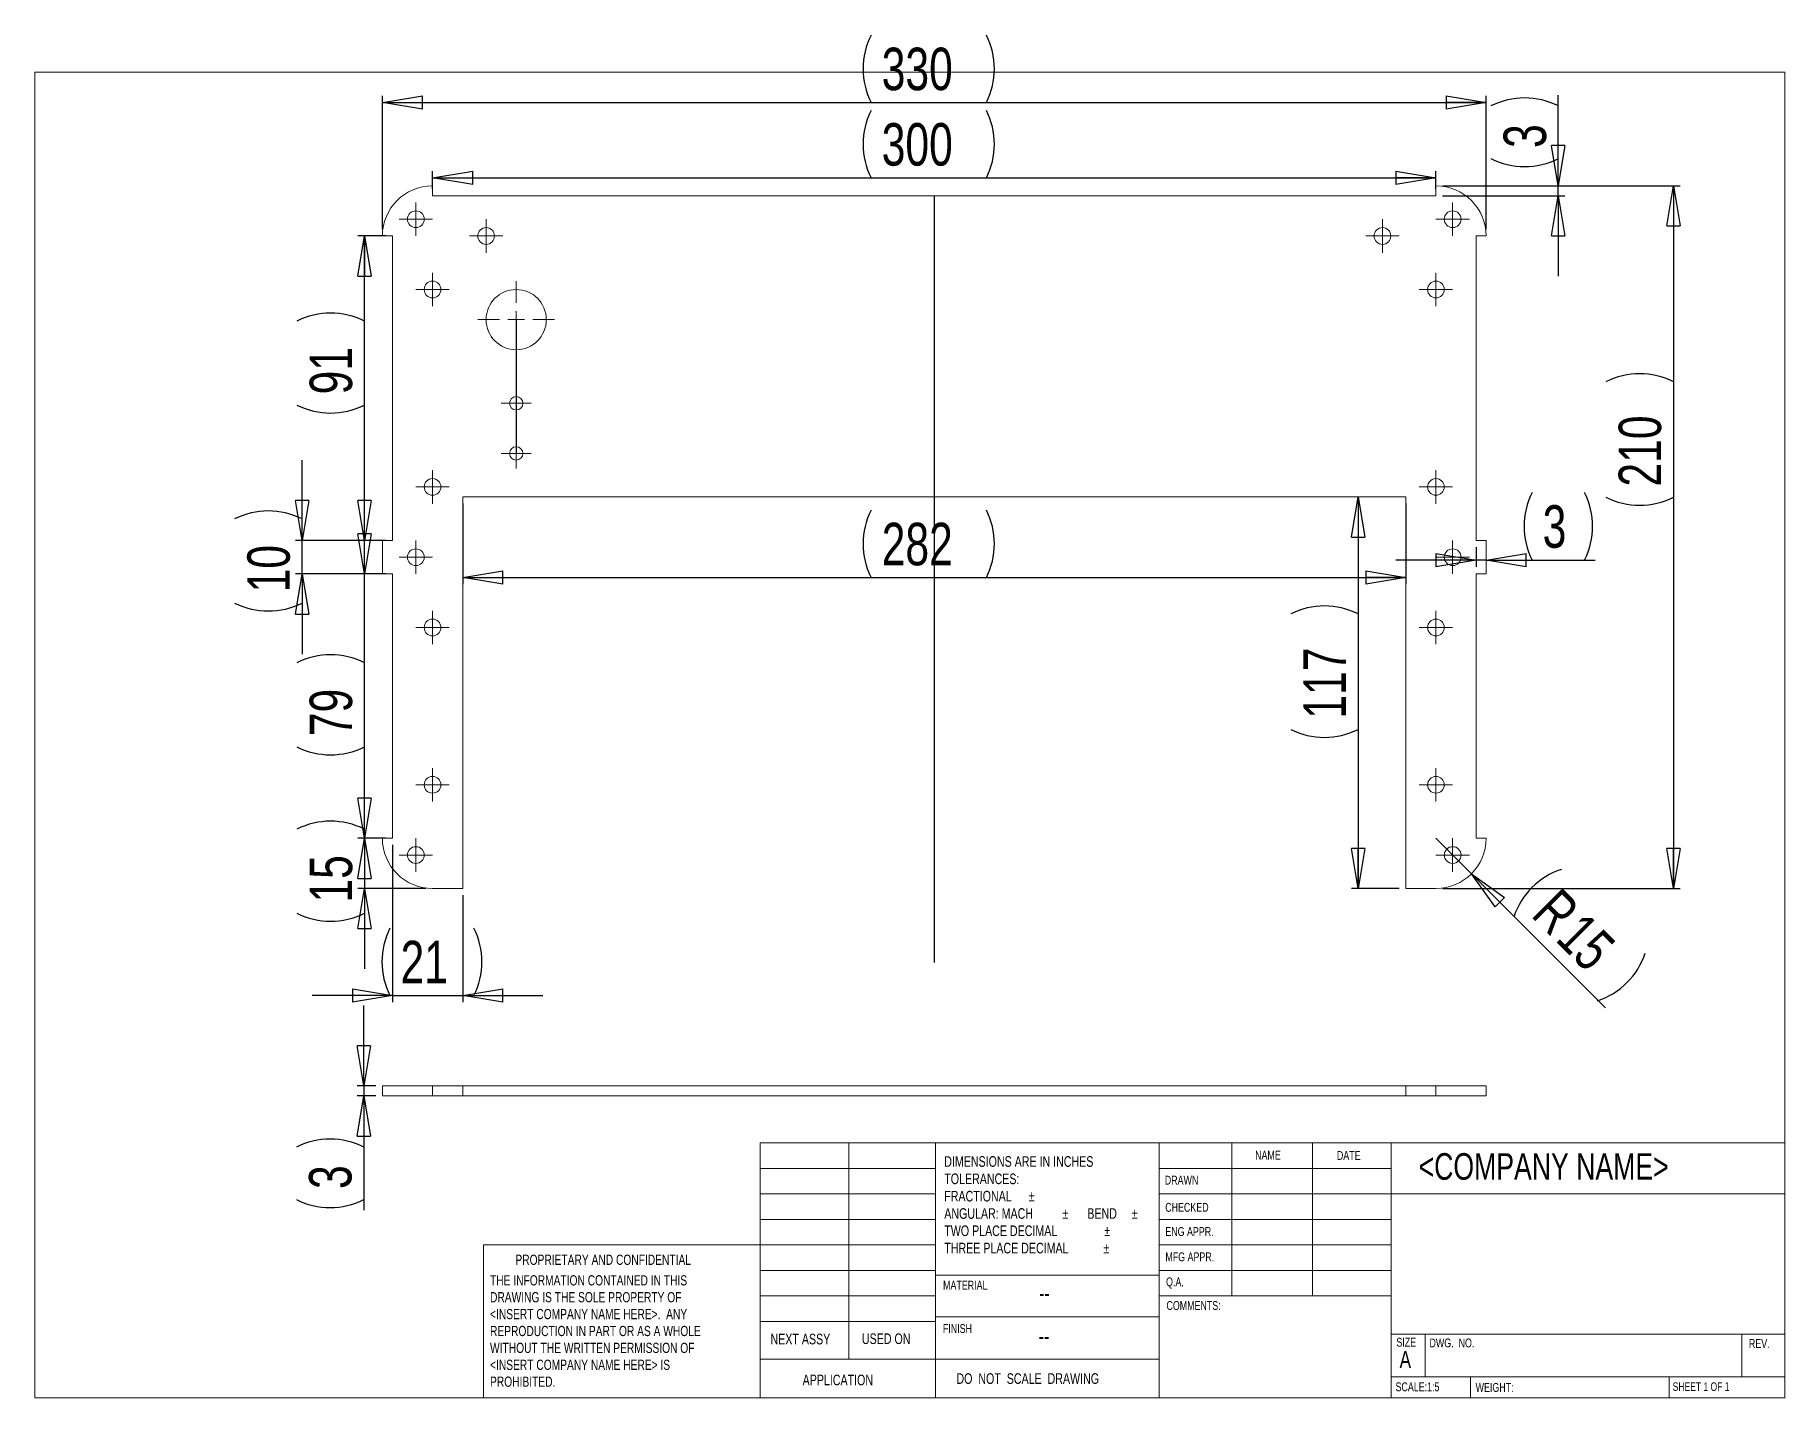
# Model space of a CAD drawing. Header units: millimetres. Extents: x 8 to 270, y 10 to 214.
import ezdxf

# ---------------------------------------------------------------- set-up
doc = ezdxf.new("R2010")
doc.units = ezdxf.units.MM
doc.layers.add('FORMAT', color=7, linetype='Continuous')
doc.styles.add('SLDTEXTSTYLE0', font='TXT', dxfattribs={"width": 0.75})
doc.dimstyles.new('SLDDIMSTYLE0', dxfattribs={"dimtxt": 6.35, "dimasz": 5.9944, "dimexe": 0, "dimexo": 0.0625, "dimgap": 1.5875, "dimtad": 1, "dimtoh": 1, "dimlfac": 2, "dimzin": 12, "dimdsep": 46, "dimtxsty": 'Standard', "dimblk1": 'CLOSED', "dimblk2": 'CLOSED', "dimsah": 1, "dimcen": 0.09, "dimadec": 0, "dimazin": 0, "dimtfac": 1, "dimtofl": 0, "dimtmove": 0, "dimatfit": 3, "dimldrblk": 'CLOSED', "dimfxl": 0, "dimtolj": 1, "dimtzin": 12, "dimarcsym": 0})
doc.dimstyles.new('SLDDIMSTYLE1', dxfattribs={"dimtxt": 6.35, "dimasz": 5.9944, "dimexe": 0, "dimexo": 0.0625, "dimgap": 1.5875, "dimtad": 1, "dimtoh": 1, "dimlfac": 2, "dimzin": 12, "dimdsep": 46, "dimtxsty": 'Standard', "dimblk1": 'CLOSED', "dimblk2": 'CLOSED', "dimsah": 1, "dimcen": 0.09, "dimadec": 0, "dimazin": 0, "dimtfac": 1, "dimtofl": 0, "dimtmove": 0, "dimatfit": 3, "dimldrblk": 'CLOSED', "dimfxl": 0, "dimtolj": 1, "dimtzin": 12, "dimarcsym": 0})
doc.dimstyles.new('SLDDIMSTYLE2', dxfattribs={"dimtxt": 6.35, "dimasz": 5.9944, "dimexe": 0, "dimexo": 0.0625, "dimgap": 1.5875, "dimtad": 1, "dimtoh": 1, "dimlfac": 2, "dimzin": 12, "dimdsep": 46, "dimtxsty": 'Standard', "dimblk1": 'CLOSED', "dimblk2": 'CLOSED', "dimsah": 1, "dimcen": 0.09, "dimadec": 0, "dimazin": 0, "dimtfac": 1, "dimtmove": 0, "dimatfit": 2, "dimldrblk": 'CLOSED', "dimfxl": 0, "dimtolj": 1, "dimtzin": 12, "dimarcsym": 0})

# ---------------------------------------------------------------- blocks, each defined once
blk = doc.blocks.new('SW_NOTE_0')
at = {"color": 0, "linetype": 'Continuous', "lineweight": 0, "attachment_point": 1, "style": 'SLDTEXTSTYLE0'}
for s, insert, char_height in [('DIMENSIONS ARE IN INCHES', (0, 2.05), 1.5875), ('TOLERANCES:', (0, -0.54), 1.5875), ('FRACTIONAL', (0, -3.13), 1.587), ('%%p', (12.64, -3.13), 1.587), ('ANGULAR: MACH', (0, -5.72), 1.5875), ('%%p', (17.67, -5.72), 1.587), ('     BEND ', (19.18, -5.72), 1.587), ('%%p', (28.03, -5.72), 1.587), ('TWO PLACE DECIMAL    ', (0, -8.3), 1.5875), ('%%p', (23.92, -8.3), 1.587), ('THREE PLACE DECIMAL  ', (0, -10.89), 1.5875), ('%%p', (23.78, -10.89), 1.587)]:
    blk.add_mtext(s, dxfattribs=dict(at, insert=insert, char_height=char_height))
blk = doc.blocks.new('SW_NOTE_1')
at = {"color": 0, "linetype": 'Continuous', "lineweight": 0, "char_height": 1.524, "attachment_point": 1, "style": 'SLDTEXTSTYLE0'}
for s, insert in [('THE INFORMATION CONTAINED IN THIS', (0, 1.96)), ('DRAWING IS THE SOLE PROPERTY OF', (0, -0.56)), ('<INSERT COMPANY NAME HERE>.  ANY ', (0, -3.08)), ('REPRODUCTION IN PART OR AS A WHOLE', (0, -5.61)), ('WITHOUT THE WRITTEN PERMISSION OF', (0, -8.13)), ('<INSERT COMPANY NAME HERE> IS ', (0, -10.66)), ('PROHIBITED.', (0, -13.18))]:
    blk.add_mtext(s, dxfattribs=dict(at, insert=insert))
blk = doc.blocks.new('_CLOSED')
at = {"color": 0, "linetype": 'ByBlock', "lineweight": -2}
for p, q in [((-1, 0.166667), (0, 0)), ((-1, 0.166667), (-1, -0.166667)), ((0, 0), (-1, -0.166667)), ((0, 0), (-1, 0))]:
    blk.add_line(p, q, dxfattribs=at)
blk = doc.blocks.new('*D4')
at = {"layer": 'FORMAT'}
for p, q in [((57.53, 56.59), (57.53, 68.58)), ((59.33, 56.59), (56.54, 56.59)), ((59.33, 55.09), (56.54, 55.09)), ((57.53, 56.59), (57.53, 55.09)), ((57.53, 55.09), (57.53, 38.01))]:
    blk.add_line(p, q, dxfattribs=at)
for centre, start, end in [((52.49, 37.38), 63.4349, 116.5651), ((52.49, 49.68), 243.4349, 296.5651)]:
    blk.add_arc(centre, 11.27, start, end, dxfattribs=at)
at = {"layer": 'FORMAT', "xscale": 5.9944, "yscale": 5.9944}
for p, rotation in [((57.53, 56.59, 52.55), 270.0000000000004), ((57.53, 55.09, 52.55), 90.0000000000004)]:
    blk.add_blockref('_CLOSED', p, dxfattribs=dict(at, rotation=rotation))
at = {"layer": 'FORMAT', "insert": (49.34, 41.19), "char_height": 6.35, "attachment_point": 1, "rotation": 90, "style": 'SLDTEXTSTYLE0'}
blk.add_mtext('3', dxfattribs=at)
blk = doc.blocks.new('*D5')
at = {"layer": 'FORMAT'}
for p, q in [((60.32, 184.58), (60.32, 204.53)), ((225.32, 184.58), (225.32, 204.53)), ((60.32, 203.53), (225.32, 203.53))]:
    blk.add_line(p, q, dxfattribs=at)
for centre, start, end in [((143.45, 208.57), 153.4349, 206.5651), ((140.54, 208.57), 333.4349, 26.5651)]:
    blk.add_arc(centre, 11.27, start, end, dxfattribs=at)
at = {"layer": 'FORMAT', "xscale": 5.9944, "yscale": 5.9944}
for p, rotation in [((60.32, 203.53, -0.7), 180.0000000000004), ((225.32, 203.53, -0.7), 360.0000000000004)]:
    blk.add_blockref('_CLOSED', p, dxfattribs=dict(at, rotation=rotation))
at = {"layer": 'FORMAT', "insert": (134.96, 211.72), "char_height": 6.35, "attachment_point": 1, "style": 'SLDTEXTSTYLE0'}
blk.add_mtext('330', dxfattribs=at)
blk = doc.blocks.new('*D6')
at = {"layer": 'FORMAT'}
for p, q in [((218.81, 191.09), (254.31, 191.09)), ((253.32, 191.09), (253.32, 86.09)), ((218.81, 86.09), (254.31, 86.09))]:
    blk.add_line(p, q, dxfattribs=at)
for centre, start, end in [((248.28, 151.72), 63.4349, 116.5651), ((248.28, 154.63), 243.4349, 296.5651)]:
    blk.add_arc(centre, 11.27, start, end, dxfattribs=at)
at = {"layer": 'FORMAT', "xscale": 5.9944, "yscale": 5.9944}
for p, rotation in [((253.32, 191.09, -0.7), 90.00000000000031), ((253.32, 86.09, -0.7), 270.0000000000003)]:
    blk.add_blockref('_CLOSED', p, dxfattribs=dict(at, rotation=rotation))
at = {"layer": 'FORMAT', "insert": (245.13, 146.14), "char_height": 6.35, "attachment_point": 1, "rotation": 90, "style": 'SLDTEXTSTYLE0'}
blk.add_mtext('210', dxfattribs=at)
blk = doc.blocks.new('*D7')
at = {"layer": 'FORMAT'}
for p, q in [((67.82, 190.58), (67.82, 193.26)), ((67.82, 192.27), (217.82, 192.27)), ((217.82, 190.58), (217.82, 193.26))]:
    blk.add_line(p, q, dxfattribs=at)
for centre, start, end in [((143.45, 197.3), 153.4349, 206.5651), ((140.54, 197.3), 333.4349, 26.5651)]:
    blk.add_arc(centre, 11.27, start, end, dxfattribs=at)
at = {"layer": 'FORMAT', "xscale": 5.9944, "yscale": 5.9944, "rotation": 180.0000000000004}
blk.add_blockref('_CLOSED', (67.82, 192.27, -0.7), dxfattribs=at)
at = {"layer": 'FORMAT', "xscale": 5.9944, "yscale": 5.9944}
blk.add_blockref('_CLOSED', (217.82, 192.27, -0.7), dxfattribs=at)
at = {"layer": 'FORMAT', "insert": (134.96, 200.45), "char_height": 6.35, "attachment_point": 1, "style": 'SLDTEXTSTYLE0'}
blk.add_mtext('300', dxfattribs=at)
blk = doc.blocks.new('*D8')
at = {"layer": 'FORMAT'}
for p, q in [((72.32, 143.6), (72.32, 131.55)), ((213.32, 143.6), (213.32, 131.55)), ((72.32, 132.54), (213.32, 132.54))]:
    blk.add_line(p, q, dxfattribs=at)
for centre, start, end in [((143.45, 137.58), 153.4349, 206.5651), ((140.54, 137.58), 333.4349, 26.5651)]:
    blk.add_arc(centre, 11.27, start, end, dxfattribs=at)
at = {"layer": 'FORMAT', "xscale": 5.9944, "yscale": 5.9944, "rotation": 180.0000000000004}
blk.add_blockref('_CLOSED', (72.32, 132.54, -0.7), dxfattribs=at)
at = {"layer": 'FORMAT', "xscale": 5.9944, "yscale": 5.9944}
blk.add_blockref('_CLOSED', (213.32, 132.54, -0.7), dxfattribs=at)
at = {"layer": 'FORMAT', "insert": (134.96, 140.73), "char_height": 6.35, "attachment_point": 1, "style": 'SLDTEXTSTYLE0'}
blk.add_mtext('282', dxfattribs=at)
blk = doc.blocks.new('*D9')
at = {"layer": 'FORMAT'}
for p, q in [((60.83, 183.59), (56.63, 183.59)), ((57.62, 138.09), (57.62, 183.59)), ((60.83, 138.09), (56.63, 138.09))]:
    blk.add_line(p, q, dxfattribs=at)
for centre, start, end in [((52.58, 160.8), 63.4349, 116.5651), ((52.58, 168.4), 243.4349, 296.5651)]:
    blk.add_arc(centre, 11.27, start, end, dxfattribs=at)
at = {"layer": 'FORMAT', "xscale": 5.9944, "yscale": 5.9944}
for p, rotation in [((57.62, 183.59, -0.7), 90.00000000000041), ((57.62, 138.09, -0.7), 270.0000000000004)]:
    blk.add_blockref('_CLOSED', p, dxfattribs=dict(at, rotation=rotation))
at = {"layer": 'FORMAT', "insert": (49.44, 159.91), "char_height": 6.35, "attachment_point": 1, "rotation": 90, "style": 'SLDTEXTSTYLE0'}
blk.add_mtext('91', dxfattribs=at)
blk = doc.blocks.new('*D10')
at = {"layer": 'FORMAT'}
for p, q in [((57.62, 133.09), (57.62, 145.07)), ((60.83, 133.09), (56.63, 133.09)), ((57.62, 93.59), (57.62, 133.09)), ((60.83, 93.59), (56.63, 93.59)), ((57.62, 93.59), (57.62, 81.6))]:
    blk.add_line(p, q, dxfattribs=at)
for centre, start, end in [((52.58, 109.73), 63.4349, 116.5651), ((52.58, 117.33), 243.4349, 296.5651)]:
    blk.add_arc(centre, 11.27, start, end, dxfattribs=at)
at = {"layer": 'FORMAT', "xscale": 5.9944, "yscale": 5.9944}
for p, rotation in [((57.62, 133.09, -0.7), 270.0000000000004), ((57.62, 93.59, -0.7), 90.0000000000004)]:
    blk.add_blockref('_CLOSED', p, dxfattribs=dict(at, rotation=rotation))
at = {"layer": 'FORMAT', "insert": (49.44, 108.84), "char_height": 6.35, "attachment_point": 1, "rotation": 90, "style": 'SLDTEXTSTYLE0'}
blk.add_mtext('79', dxfattribs=at)
blk = doc.blocks.new('*D11')
at = {"layer": 'FORMAT'}
for p, q in [((48.3, 138.09), (48.3, 150.07)), ((59.33, 138.09), (47.31, 138.09)), ((48.3, 133.09), (48.3, 138.09)), ((59.33, 133.09), (47.31, 133.09)), ((48.3, 133.09), (48.3, 121.1))]:
    blk.add_line(p, q, dxfattribs=at)
for centre, start, end in [((43.26, 131.23), 63.4349, 116.5651), ((43.26, 138.82), 243.4349, 296.5651)]:
    blk.add_arc(centre, 11.27, start, end, dxfattribs=at)
at = {"layer": 'FORMAT', "xscale": 5.9944, "yscale": 5.9944}
for p, rotation in [((48.3, 138.09, -0.7), 270.0000000000004), ((48.3, 133.09, -0.7), 90.0000000000004)]:
    blk.add_blockref('_CLOSED', p, dxfattribs=dict(at, rotation=rotation))
at = {"layer": 'FORMAT', "insert": (40.12, 130.33), "char_height": 6.35, "attachment_point": 1, "rotation": 90, "style": 'SLDTEXTSTYLE0'}
blk.add_mtext('10', dxfattribs=at)
blk = doc.blocks.new('*D12')
at = {"layer": 'FORMAT'}
for p, q in [((206.18, 144.59), (206.18, 86.09)), ((212.33, 86.09), (205.19, 86.09))]:
    blk.add_line(p, q, dxfattribs=at)
for centre, start, end in [((201.14, 117.03), 63.4349, 116.5651), ((201.14, 119.94), 243.4349, 296.5651)]:
    blk.add_arc(centre, 11.27, start, end, dxfattribs=at)
at = {"layer": 'FORMAT', "xscale": 5.9944, "yscale": 5.9944}
for p, rotation in [((206.18, 144.59, -0.7), 90.0000000000004), ((206.18, 86.09, -0.7), 270.0000000000004)]:
    blk.add_blockref('_CLOSED', p, dxfattribs=dict(at, rotation=rotation))
at = {"layer": 'FORMAT', "insert": (198, 111.45), "char_height": 6.35, "attachment_point": 1, "rotation": 90, "style": 'SLDTEXTSTYLE0'}
blk.add_mtext('117', dxfattribs=at)
blk = doc.blocks.new('*D13')
at = {"layer": 'FORMAT'}
for p, q in [((223.82, 137.1), (223.82, 134.17)), ((223.82, 135.16), (211.83, 135.16)), ((225.32, 135.16), (223.82, 135.16)), ((225.32, 135.16), (241.63, 135.16))]:
    blk.add_line(p, q, dxfattribs=at)
for centre, start, end in [((242.26, 140.2), 153.4349, 206.5651), ((229.97, 140.2), 333.4349, 26.5651)]:
    blk.add_arc(centre, 11.27, start, end, dxfattribs=at)
at = {"layer": 'FORMAT', "xscale": 5.9944, "yscale": 5.9944}
for p, rotation in [((223.82, 135.16, -0.7), 360.0000000000004), ((225.32, 135.16, -0.7), 180.0000000000004)]:
    blk.add_blockref('_CLOSED', p, dxfattribs=dict(at, rotation=rotation))
at = {"layer": 'FORMAT', "insert": (233.77, 143.35), "char_height": 6.35, "attachment_point": 1, "style": 'SLDTEXTSTYLE0'}
blk.add_mtext('3', dxfattribs=at)
blk = doc.blocks.new('*D14')
at = {"layer": 'FORMAT'}
for p, q in [((57.62, 93.59), (57.62, 105.57)), ((59.33, 93.59), (56.63, 93.59)), ((57.62, 93.59), (57.62, 86.09)), ((66.83, 86.09), (56.63, 86.09)), ((57.62, 86.09), (57.62, 74.1))]:
    blk.add_line(p, q, dxfattribs=at)
for centre, start, end in [((52.58, 84.87), 63.4349, 116.5651), ((52.58, 92.47), 243.4349, 296.5651)]:
    blk.add_arc(centre, 11.27, start, end, dxfattribs=at)
at = {"layer": 'FORMAT', "xscale": 5.9944, "yscale": 5.9944}
for p, rotation in [((57.62, 93.59, -0.7), 270.0000000000004), ((57.62, 86.09, -0.7), 90.0000000000004)]:
    blk.add_blockref('_CLOSED', p, dxfattribs=dict(at, rotation=rotation))
at = {"layer": 'FORMAT', "insert": (49.44, 83.98), "char_height": 6.35, "attachment_point": 1, "rotation": 90, "style": 'SLDTEXTSTYLE0'}
blk.add_mtext('15', dxfattribs=at)
blk = doc.blocks.new('*D15')
at = {"layer": 'FORMAT'}
for p, q in [((61.82, 92.6), (61.82, 69.1)), ((72.32, 85.1), (72.32, 69.1)), ((61.82, 70.09), (49.83, 70.09)), ((61.82, 70.09), (72.32, 70.09)), ((72.32, 70.09), (84.31, 70.09))]:
    blk.add_line(p, q, dxfattribs=at)
for centre, start, end in [((71.52, 75.12), 153.4349, 206.5651), ((63.92, 75.12), 333.4349, 26.5651)]:
    blk.add_arc(centre, 11.27, start, end, dxfattribs=at)
at = {"layer": 'FORMAT', "xscale": 5.9944, "yscale": 5.9944}
blk.add_blockref('_CLOSED', (61.82, 70.09, -0.7), dxfattribs=at)
at = {"layer": 'FORMAT', "xscale": 5.9944, "yscale": 5.9944, "rotation": 180.0000000000004}
blk.add_blockref('_CLOSED', (72.32, 70.09, -0.7), dxfattribs=at)
at = {"layer": 'FORMAT', "insert": (63.03, 78.27), "char_height": 6.35, "attachment_point": 1, "style": 'SLDTEXTSTYLE0'}
blk.add_mtext('21', dxfattribs=at)
blk = doc.blocks.new('*D16')
at = {"layer": 'FORMAT'}
for q in [(217.82, 93.59), (243.16, 68.25)]:
    blk.add_line((223.12, 88.28), q, dxfattribs=at)
for centre, start, end in [((240.14, 78.25), 108.4349, 161.5651), ((238.41, 79.99), 288.4349, 341.5651)]:
    blk.add_arc(centre, 11.27, start, end, dxfattribs=at)
at = {"layer": 'FORMAT', "xscale": 5.9944, "yscale": 5.9944, "rotation": 135.0000000054659}
blk.add_blockref('_CLOSED', (223.12, 88.28, -0.7), dxfattribs=at)
at = {"layer": 'FORMAT', "char_height": 6.35, "attachment_point": 1, "rotation": 315, "style": 'SLDTEXTSTYLE0'}
for s, insert in [('R', (236.37, 86.48)), ('15', (240, 82.85))]:
    blk.add_mtext(s, dxfattribs=dict(at, insert=insert))
blk = doc.blocks.new('*D17')
at = {"layer": 'FORMAT'}
for p, q in [((236.11, 191.09), (236.11, 204.6)), ((218.81, 191.09), (237.11, 191.09)), ((236.11, 189.59), (236.11, 191.09)), ((218.81, 189.59), (237.11, 189.59)), ((236.11, 189.59), (236.11, 177.6))]:
    blk.add_line(p, q, dxfattribs=at)
for centre, start, end in [((231.08, 192.94), 63.4349, 116.5651), ((231.08, 205.23), 243.4349, 296.5651)]:
    blk.add_arc(centre, 11.27, start, end, dxfattribs=at)
at = {"layer": 'FORMAT', "xscale": 5.9944, "yscale": 5.9944}
for p, rotation in [((236.11, 191.09, -0.7), 270.0000000000004), ((236.11, 189.59, -0.7), 90.0000000000004)]:
    blk.add_blockref('_CLOSED', p, dxfattribs=dict(at, rotation=rotation))
at = {"layer": 'FORMAT', "insert": (227.93, 196.74), "char_height": 6.35, "attachment_point": 1, "rotation": 90, "style": 'SLDTEXTSTYLE0'}
blk.add_mtext('3', dxfattribs=at)
blk = doc.blocks.new('SW_CENTERMARKSYMBOL_0')
at = {"color": 0, "linetype": 'Continuous', "lineweight": 0}
for p, q in [((0, 2.5), (0, 5.75)), ((-2.5, 0), (-5.75, 0)), ((0, 0), (-1.25, 0)), ((0, 0), (0, 1.25)), ((0, 0), (0, -1.25)), ((0, 0), (1.25, 0)), ((2.5, 0), (5.75, 0)), ((0, -2.5), (0, -5.75))]:
    blk.add_line(p, q, dxfattribs=at)
blk = doc.blocks.new('SW_CENTERMARKSYMBOL_1')
at = {"color": 0, "linetype": 'Continuous', "lineweight": 0}
for p, q in [((-1.25, 0), (-2.5, 0)), ((0, 0), (-1.25, 0)), ((0, 1.25), (0, 2.5)), ((0, 0), (0, 1.25)), ((0, 0), (0, -1.25)), ((0, 0), (1.25, 0)), ((1.25, 0), (2.5, 0)), ((0, -1.25), (0, -2.5))]:
    blk.add_line(p, q, dxfattribs=at)
blk = doc.blocks.new('SW_CENTERMARKSYMBOL_2')
at = {"color": 0, "linetype": 'Continuous', "lineweight": 0}
for p, q in [((-1.25, 0), (-2.5, 0)), ((0, 0), (-1.25, 0)), ((0, 1.25), (0, 2.5)), ((0, 0), (0, 1.25)), ((0, 0), (0, -1.25)), ((0, 0), (1.25, 0)), ((1.25, 0), (2.5, 0)), ((0, -1.25), (0, -2.5))]:
    blk.add_line(p, q, dxfattribs=at)
blk = doc.blocks.new('SW_CENTERMARKSYMBOL_3')
at = {"color": 0, "linetype": 'Continuous', "lineweight": 0}
for p, q in [((-1.25, 0), (-2.5, 0)), ((0, 0), (-1.25, 0)), ((0, 1.25), (0, 2.5)), ((0, 0), (0, 1.25)), ((0, 0), (0, -1.25)), ((0, 0), (1.25, 0)), ((1.25, 0), (2.5, 0)), ((0, -1.25), (0, -2.5))]:
    blk.add_line(p, q, dxfattribs=at)
blk = doc.blocks.new('SW_CENTERMARKSYMBOL_4')
at = {"color": 0, "linetype": 'Continuous', "lineweight": 0}
for p, q in [((-1.25, 0), (-2.5, 0)), ((0, 0), (-1.25, 0)), ((0, 1.25), (0, 2.5)), ((0, 0), (0, 1.25)), ((0, 0), (0, -1.25)), ((0, 0), (1.25, 0)), ((1.25, 0), (2.5, 0)), ((0, -1.25), (0, -2.5))]:
    blk.add_line(p, q, dxfattribs=at)
blk = doc.blocks.new('SW_CENTERMARKSYMBOL_5')
at = {"color": 0, "linetype": 'Continuous', "lineweight": 0}
for p, q in [((-1.25, 0), (-2.25, 0)), ((0, 0), (-1.25, 0)), ((0, 1.25), (0, 2.25)), ((0, 0), (0, 1.25)), ((0, 0), (0, -1.25)), ((0, 0), (1.25, 0)), ((1.25, 0), (2.25, 0)), ((0, -1.25), (0, -2.25))]:
    blk.add_line(p, q, dxfattribs=at)
blk = doc.blocks.new('SW_CENTERMARKSYMBOL_6')
at = {"color": 0, "linetype": 'Continuous', "lineweight": 0}
for p, q in [((-1.25, 0), (-2.25, 0)), ((0, 0), (-1.25, 0)), ((0, 1.25), (0, 2.25)), ((0, 0), (0, 1.25)), ((0, 0), (0, -1.25)), ((0, 0), (1.25, 0)), ((1.25, 0), (2.25, 0)), ((0, -1.25), (0, -2.25))]:
    blk.add_line(p, q, dxfattribs=at)
blk = doc.blocks.new('SW_CENTERMARKSYMBOL_7')
at = {"color": 0, "linetype": 'Continuous', "lineweight": 0}
for p, q in [((-1.25, 0), (-2.5, 0)), ((0, 0), (-1.25, 0)), ((0, 1.25), (0, 2.5)), ((0, 0), (0, 1.25)), ((0, 0), (0, -1.25)), ((0, 0), (1.25, 0)), ((1.25, 0), (2.5, 0)), ((0, -1.25), (0, -2.5))]:
    blk.add_line(p, q, dxfattribs=at)
blk = doc.blocks.new('SW_CENTERMARKSYMBOL_8')
at = {"color": 0, "linetype": 'Continuous', "lineweight": 0}
for p, q in [((-1.25, 0), (-2.5, 0)), ((0, 0), (-1.25, 0)), ((0, 1.25), (0, 2.5)), ((0, 0), (0, 1.25)), ((0, 0), (0, -1.25)), ((0, 0), (1.25, 0)), ((1.25, 0), (2.5, 0)), ((0, -1.25), (0, -2.5))]:
    blk.add_line(p, q, dxfattribs=at)
blk = doc.blocks.new('SW_CENTERMARKSYMBOL_9')
at = {"color": 0, "linetype": 'Continuous', "lineweight": 0}
for p, q in [((-1.25, 0), (-2.5, 0)), ((0, 0), (-1.25, 0)), ((0, 1.25), (0, 2.5)), ((0, 0), (0, 1.25)), ((0, 0), (0, -1.25)), ((0, 0), (1.25, 0)), ((1.25, 0), (2.5, 0)), ((0, -1.25), (0, -2.5))]:
    blk.add_line(p, q, dxfattribs=at)
blk = doc.blocks.new('SW_CENTERMARKSYMBOL_10')
at = {"color": 0, "linetype": 'Continuous', "lineweight": 0}
for p, q in [((-1.25, 0), (-2.5, 0)), ((0, 0), (-1.25, 0)), ((0, 1.25), (0, 2.5)), ((0, 0), (0, 1.25)), ((0, 0), (0, -1.25)), ((0, 0), (1.25, 0)), ((1.25, 0), (2.5, 0)), ((0, -1.25), (0, -2.5))]:
    blk.add_line(p, q, dxfattribs=at)
blk = doc.blocks.new('SW_CENTERMARKSYMBOL_11')
at = {"color": 0, "linetype": 'Continuous', "lineweight": 0}
for p, q in [((-1.25, 0), (-2.5, 0)), ((0, 0), (-1.25, 0)), ((0, 1.25), (0, 2.5)), ((0, 0), (0, 1.25)), ((0, 0), (0, -1.25)), ((0, 0), (1.25, 0)), ((1.25, 0), (2.5, 0)), ((0, -1.25), (0, -2.5))]:
    blk.add_line(p, q, dxfattribs=at)
blk = doc.blocks.new('SW_CENTERMARKSYMBOL_12')
at = {"color": 0, "linetype": 'Continuous', "lineweight": 0}
for p, q in [((-1.25, 0), (-2.5, 0)), ((0, 0), (-1.25, 0)), ((0, 1.25), (0, 2.5)), ((0, 0), (0, 1.25)), ((0, 0), (0, -1.25)), ((0, 0), (1.25, 0)), ((1.25, 0), (2.5, 0)), ((0, -1.25), (0, -2.5))]:
    blk.add_line(p, q, dxfattribs=at)
blk = doc.blocks.new('SW_CENTERMARKSYMBOL_13')
at = {"color": 0, "linetype": 'Continuous', "lineweight": 0}
for p, q in [((-1.25, 0), (-2.5, 0)), ((0, 0), (-1.25, 0)), ((0, 1.25), (0, 2.5)), ((0, 0), (0, 1.25)), ((0, 0), (0, -1.25)), ((0, 0), (1.25, 0)), ((1.25, 0), (2.5, 0)), ((0, -1.25), (0, -2.5))]:
    blk.add_line(p, q, dxfattribs=at)
blk = doc.blocks.new('SW_CENTERMARKSYMBOL_14')
at = {"color": 0, "linetype": 'Continuous', "lineweight": 0}
for p, q in [((-1.25, 0), (-2.5, 0)), ((0, 0), (-1.25, 0)), ((0, 1.25), (0, 2.5)), ((0, 0), (0, 1.25)), ((0, 0), (0, -1.25)), ((0, 0), (1.25, 0)), ((1.25, 0), (2.5, 0)), ((0, -1.25), (0, -2.5))]:
    blk.add_line(p, q, dxfattribs=at)
blk = doc.blocks.new('SW_CENTERMARKSYMBOL_15')
at = {"color": 0, "linetype": 'Continuous', "lineweight": 0}
for p, q in [((-1.25, 0), (-2.5, 0)), ((0, 0), (-1.25, 0)), ((0, 1.25), (0, 2.5)), ((0, 0), (0, 1.25)), ((0, 0), (0, -1.25)), ((0, 0), (1.25, 0)), ((1.25, 0), (2.5, 0)), ((0, -1.25), (0, -2.5))]:
    blk.add_line(p, q, dxfattribs=at)
blk = doc.blocks.new('SW_CENTERMARKSYMBOL_16')
at = {"color": 0, "linetype": 'Continuous', "lineweight": 0}
for p, q in [((-1.25, 0), (-2.5, 0)), ((0, 0), (-1.25, 0)), ((0, 1.25), (0, 2.5)), ((0, 0), (0, 1.25)), ((0, 0), (0, -1.25)), ((0, 0), (1.25, 0)), ((1.25, 0), (2.5, 0)), ((0, -1.25), (0, -2.5))]:
    blk.add_line(p, q, dxfattribs=at)
blk = doc.blocks.new('SW_CENTERMARKSYMBOL_17')
at = {"color": 0, "linetype": 'Continuous', "lineweight": 0}
for p, q in [((-1.25, 0), (-2.5, 0)), ((0, 0), (-1.25, 0)), ((0, 1.25), (0, 2.5)), ((0, 0), (0, 1.25)), ((0, 0), (0, -1.25)), ((0, 0), (1.25, 0)), ((1.25, 0), (2.5, 0)), ((0, -1.25), (0, -2.5))]:
    blk.add_line(p, q, dxfattribs=at)
blk = doc.blocks.new('SW_CENTERMARKSYMBOL_18')
at = {"color": 0, "linetype": 'Continuous', "lineweight": 0}
for p, q in [((-1.25, 0), (-2.5, 0)), ((0, 0), (-1.25, 0)), ((0, 1.25), (0, 2.5)), ((0, 0), (0, 1.25)), ((0, 0), (0, -1.25)), ((0, 0), (1.25, 0)), ((1.25, 0), (2.5, 0)), ((0, -1.25), (0, -2.5))]:
    blk.add_line(p, q, dxfattribs=at)

msp = doc.modelspace()

# ---------------------------------------------------------------- linework, layer by layer
at = {"color": 8, "linetype": 'Continuous', "lineweight": 0}
for p, q in [((8.3801, 208.0787), (270.0001, 208.0787)), ((8.3801, 208.0787), (8.3801, 9.9587)), ((270.0001, 9.9587), (270.0001, 208.0787)), ((116.7749, 9.9587), (116.7749, 48.0587)), ((116.7749, 48.0587), (143.0001, 48.0587)), ((130.0269, 48.0587), (130.0269, 15.7359)), ((143.0001, 9.9587), (143.0001, 48.0587)), ((143.0001, 48.0587), (270.0001, 48.0587)), ((176.4517, 48.0587), (176.4517, 9.9587)), ((187.2851, 48.0587), (187.2851, 25.1987)), ((199.3766, 48.0587), (199.3766, 25.1987)), ((211.114, 48.0587), (211.114, 9.9587)), ((116.7749, 44.2487), (143.0001, 44.2487)), ((176.4517, 44.2487), (211.114, 44.2487)), ((116.7749, 40.4387), (143.0001, 40.4387)), ((176.4517, 40.4387), (270.0001, 40.4387)), ((116.7749, 36.6287), (143.0001, 36.6287)), ((176.4517, 36.6287), (211.114, 36.6287)), ((116.7749, 32.8187), (75.4398, 32.8187)), ((75.4398, 32.8187), (75.4398, 9.9587)), ((116.7749, 32.8187), (143.0001, 32.8187)), ((176.4517, 32.8187), (211.114, 32.8187)), ((116.7749, 29.0087), (143.0001, 29.0087)), ((176.4517, 29.0087), (211.114, 29.0087)), ((176.4517, 28.3138), (143.0001, 28.3138)), ((116.7749, 25.1987), (143.0001, 25.1987)), ((176.4517, 25.1987), (211.114, 25.1987)), ((116.7749, 21.3887), (143.0001, 21.3887)), ((143.0001, 22.0859), (176.4517, 22.0859)), ((211.114, 19.4837), (270.0001, 19.4837)), ((216.212, 19.4837), (216.212, 13.1337)), ((263.5695, 19.4837), (263.5695, 13.1337)), ((143.0001, 15.7359), (116.7749, 15.7359)), ((143.0001, 15.7359), (176.4517, 15.7359)), ((211.114, 13.1337), (270.0001, 13.1337)), ((222.9901, 13.1337), (222.9901, 9.9587)), ((252.6938, 13.1337), (252.6938, 9.9587)), ((270.0001, 9.9587), (8.3801, 9.9587))]:
    msp.add_line(p, q, dxfattribs=at)
at = {"color": 7, "linetype": 'Continuous', "lineweight": 15}
for p, q in [((67.8165, 191.0859), (67.8165, 189.5859)), ((217.8165, 189.5859), (217.8165, 191.0859)), ((67.8165, 189.5859), (217.8165, 189.5859)), ((61.8165, 183.5859), (60.3165, 183.5859)), ((61.8165, 138.0859), (61.8165, 183.5859)), ((225.3165, 183.5859), (223.8165, 183.5859)), ((223.8165, 183.5859), (223.8165, 138.0859)), ((72.3165, 144.5859), (213.3165, 144.5859)), ((72.3165, 86.0859), (72.3165, 144.5859)), ((213.3165, 144.5859), (213.3165, 86.0859)), ((60.3165, 138.0859), (60.3165, 133.0859)), ((60.3165, 138.0859), (61.8165, 138.0859)), ((223.8165, 138.0859), (225.3165, 138.0859)), ((225.3165, 133.0859), (225.3165, 138.0859)), ((61.8165, 133.0859), (60.3165, 133.0859)), ((61.8165, 93.5859), (61.8165, 133.0859)), ((225.3165, 133.0859), (223.8165, 133.0859)), ((223.8165, 133.0859), (223.8165, 93.5859)), ((60.3165, 93.5859), (61.8165, 93.5859)), ((223.8165, 93.5859), (225.3165, 93.5859)), ((67.8165, 86.0859), (72.3165, 86.0859)), ((213.3165, 86.0859), (217.8165, 86.0859)), ((60.3165, 55.0922), (60.3165, 56.5922)), ((60.3165, 56.5922), (67.8165, 56.5922)), ((61.8165, 56.5922), (60.3165, 56.5922)), ((61.8165, 56.5922), (60.3165, 56.5922)), ((67.8165, 55.0922), (60.3165, 55.0922)), ((61.8165, 55.0922), (60.3165, 55.0922)), ((61.8165, 55.0922), (60.3165, 55.0922)), ((67.8165, 56.5922), (67.8165, 55.0922)), ((67.8165, 56.5922), (72.3165, 56.5922)), ((67.8165, 55.0922), (72.3165, 55.0922)), ((72.3165, 56.5922), (72.3165, 55.0922)), ((72.3165, 56.5922), (213.3165, 56.5922)), ((72.3165, 55.0922), (213.3165, 55.0922)), ((213.3165, 56.5922), (213.3165, 55.0922)), ((213.3165, 56.5922), (217.8165, 56.5922)), ((213.3165, 55.0922), (217.8165, 55.0922)), ((217.8165, 55.0922), (217.8165, 56.5922)), ((217.8165, 56.5922), (225.3165, 56.5922)), ((225.3165, 55.0922), (217.8165, 55.0922)), ((225.3165, 56.5922), (223.8165, 56.5922)), ((225.3165, 56.5922), (223.8165, 56.5922)), ((225.3165, 55.0922), (223.8165, 55.0922)), ((225.3165, 55.0922), (223.8165, 55.0922)), ((225.3165, 56.5922), (225.3165, 55.0922))]:
    msp.add_line(p, q, dxfattribs=at)
for centre, radius in [((65.3165, 186.0859), 1.25), ((220.3165, 186.0859), 1.25), ((75.8165, 183.5859), 1.25), ((209.8165, 183.5859), 1.25), ((67.8165, 175.5859), 1.25), ((80.3165, 171.0859), 4.5), ((217.8165, 175.5859), 1.25), ((80.3165, 158.5859), 1), ((80.3165, 151.0859), 1), ((67.8165, 146.0859), 1.25), ((217.8165, 146.0859), 1.25), ((65.3165, 135.5859), 1.25), ((220.3165, 135.5859), 1.25), ((67.8165, 125.0859), 1.25), ((217.8165, 125.0859), 1.25), ((67.8165, 101.5859), 1.25), ((217.8165, 101.5859), 1.25), ((65.3165, 91.0859), 1.25), ((220.3165, 91.0859), 1.25)]:
    msp.add_circle(centre, radius, dxfattribs=at)
for centre, start, end in [((67.8165, 183.5859), 90, 180), ((217.8165, 183.5859), 0, 90), ((67.8165, 93.5859), 180, 270), ((217.8165, 93.5859), 270, 0)]:
    msp.add_arc(centre, 7.5, start, end, dxfattribs=at)
at = {"layer": 'FORMAT'}
for p, q in [((142.8165, 189.5859), (142.8165, 75.0229)), ((80.3165, 171.0859), (80.3165, 151.0859))]:
    msp.add_line(p, q, dxfattribs=at)

# ---------------------------------------------------------------- block references
at = {"color": 7, "linetype": 'Continuous', "lineweight": 0}
for name, p in [('SW_CENTERMARKSYMBOL_1', (65.3165, 186.0859)), ('SW_CENTERMARKSYMBOL_2', (220.3165, 186.0859)), ('SW_CENTERMARKSYMBOL_9', (75.8165, 183.5859)), ('SW_CENTERMARKSYMBOL_14', (209.8165, 183.5859)), ('SW_CENTERMARKSYMBOL_10', (67.8165, 175.5859)), ('SW_CENTERMARKSYMBOL_15', (217.8165, 175.5859)), ('SW_CENTERMARKSYMBOL_0', (80.3165, 171.0859)), ('SW_CENTERMARKSYMBOL_5', (80.3165, 158.5859)), ('SW_CENTERMARKSYMBOL_6', (80.3165, 151.0859)), ('SW_CENTERMARKSYMBOL_11', (67.8165, 146.0859)), ('SW_CENTERMARKSYMBOL_16', (217.8165, 146.0859)), ('SW_CENTERMARKSYMBOL_3', (65.3165, 135.5859)), ('SW_CENTERMARKSYMBOL_4', (220.3165, 135.5859)), ('SW_CENTERMARKSYMBOL_12', (67.8165, 125.0859)), ('SW_CENTERMARKSYMBOL_17', (217.8165, 125.0859)), ('SW_CENTERMARKSYMBOL_13', (67.8165, 101.5859)), ('SW_CENTERMARKSYMBOL_18', (217.8165, 101.5859)), ('SW_CENTERMARKSYMBOL_7', (65.3165, 91.0859)), ('SW_CENTERMARKSYMBOL_8', (220.3165, 91.0859))]:
    msp.add_blockref(name, p, dxfattribs=at)
at = {"color": 8, "linetype": 'Continuous', "lineweight": 0}
for name, p in [('SW_NOTE_0', (144.3123, 44.0389)), ('SW_NOTE_1', (76.4054, 26.3388))]:
    msp.add_blockref(name, p, dxfattribs=at)

# ---------------------------------------------------------------- texts
at = {"color": 8, "linetype": 'Continuous', "lineweight": 0, "attachment_point": 1, "style": 'SLDTEXTSTYLE0'}
for s, insert, char_height in [('NAME', (190.783, 46.9111), 1.32292), ('DATE', (203.0114, 46.8597), 1.32292), ('<COMPANY NAME>', (215.2255, 46.5388), 3.96875), ('DRAWN', (177.2844, 43.1662), 1.32292), ('CHECKED', (177.3453, 39.1083), 1.32292), ('ENG APPR.', (177.3583, 35.4915), 1.32292), ('PROPRIETARY AND CONFIDENTIAL', (80.2019, 31.3719), 1.524), ('MFG APPR.', (177.3699, 31.7087), 1.32292), ('MATERIAL', (144.1376, 27.4692), 1.32292), ('Q.A.', (177.4683, 27.9665), 1.32292), ('--', (158.4944, 26.8141), 2.38125), ('COMMENTS:', (177.5296, 24.4368), 1.32292), ('FINISH', (144.108, 20.9903), 1.32292), ('NEXT ASSY', (118.3327, 19.5542), 1.5875), ('USED ON', (132.0022, 19.6077), 1.5875), ('--', (158.4301, 20.3772), 2.38125), ('SIZE', (211.9023, 18.9478), 1.32292), ('DWG.  NO.', (216.8537, 18.8439), 1.32292), ('REV.', (264.6046, 18.7653), 1.32292), ('A', (212.3905, 16.996), 2.54), ('APPLICATION', (123.1373, 13.4424), 1.5875), ('DO  NOT  SCALE  DRAWING', (146.1341, 13.653), 1.5875), ('SCALE:1:5', (211.7793, 12.2878), 1.32292), ('WEIGHT:', (223.7477, 12.1985), 1.32292), ('SHEET 1 OF 1', (253.2071, 12.2932), 1.27)]:
    msp.add_mtext(s, dxfattribs=dict(at, insert=insert, char_height=char_height))

# ---------------------------------------------------------------- dimensions: what is measured, and where the dimension line sits
at = {"layer": 'FORMAT'}
for base, p1, p2, dimstyle, picture, middle in [((225.3165, 203.5347), (60.3165, 183.5859), (225.3165, 183.5859), 'SLDDIMSTYLE1', '*D5', (141.9997, 203.5347)), ((217.8165, 192.2653), (67.8165, 189.5859), (217.8165, 189.5859), 'SLDDIMSTYLE1', '*D7', (141.9997, 192.2653)), ((213.3165, 132.5423), (72.3165, 144.5859), (213.3165, 144.5859), 'SLDDIMSTYLE1', '*D8', (141.9997, 132.5423)), ((223.8165, 135.161), (225.3165, 133.0859), (223.8165, 138.0859), 'SLDDIMSTYLE0', '*D13', (236.1148, 135.161)), ((72.3165, 70.0859), (61.8165, 93.5859), (72.3165, 86.0859), 'SLDDIMSTYLE0', '*D15', (67.7199, 70.0859))]:
    dim = msp.add_linear_dim(base=base, p1=p1, p2=p2, text='(<>)', dimstyle=dimstyle, dxfattribs=at)
    dim.commit()
    dim.dimension.update_dxf_attribs({"geometry": picture, "text_midpoint": middle, "dimtype": 160})
for base, p1, p2, dimstyle, picture, middle in [((236.1148, 191.0859), (217.8165, 189.5859), (217.8165, 191.0859), 'SLDDIMSTYLE0', '*D17', (236.1148, 199.0821)), ((253.3165, 86.0859), (217.8165, 191.0859), (217.8165, 86.0859), 'SLDDIMSTYLE1', '*D6', (253.3165, 153.1737)), ((57.6212, 183.5859), (61.8165, 138.0859), (61.8165, 183.5859), 'SLDDIMSTYLE1', '*D9', (57.6212, 164.6025)), ((48.302, 138.0859), (60.3165, 133.0859), (60.3165, 138.0859), 'SLDDIMSTYLE0', '*D11', (48.302, 135.0252)), ((57.6212, 133.0859), (61.8165, 93.5859), (61.8165, 133.0859), 'SLDDIMSTYLE0', '*D10', (57.6212, 113.5341)), ((206.1834, 86.0859), (213.3165, 144.5859), (213.3165, 86.0859), 'SLDDIMSTYLE1', '*D12', (206.1834, 118.4876)), ((57.6212, 86.0859), (60.3165, 93.5859), (67.8165, 86.0859), 'SLDDIMSTYLE0', '*D14', (57.6212, 88.668)), ((57.5279, 55.0922), (60.3165, 56.5922), (60.3165, 55.0922), 'SLDDIMSTYLE0', '*D4', (57.5279, 43.5309))]:
    dim = msp.add_linear_dim(base=base, p1=p1, p2=p2, angle=90, text='(<>)', dimstyle=dimstyle, dxfattribs=at)
    dim.commit()
    dim.dimension.update_dxf_attribs({"geometry": picture, "text_midpoint": middle, "dimtype": 160})
dim = msp.add_radius_dim(center=(217.8165, 93.5859), mpoint=(223.1198, 88.2826), text='(<>)', dimstyle='SLDDIMSTYLE2', dxfattribs=at)
dim.commit()
dim.dimension.update_dxf_attribs({"geometry": '*D16', "text_midpoint": (236.1148, 75.2876), "dimtype": 164})

doc.saveas('drawing.dxf')
